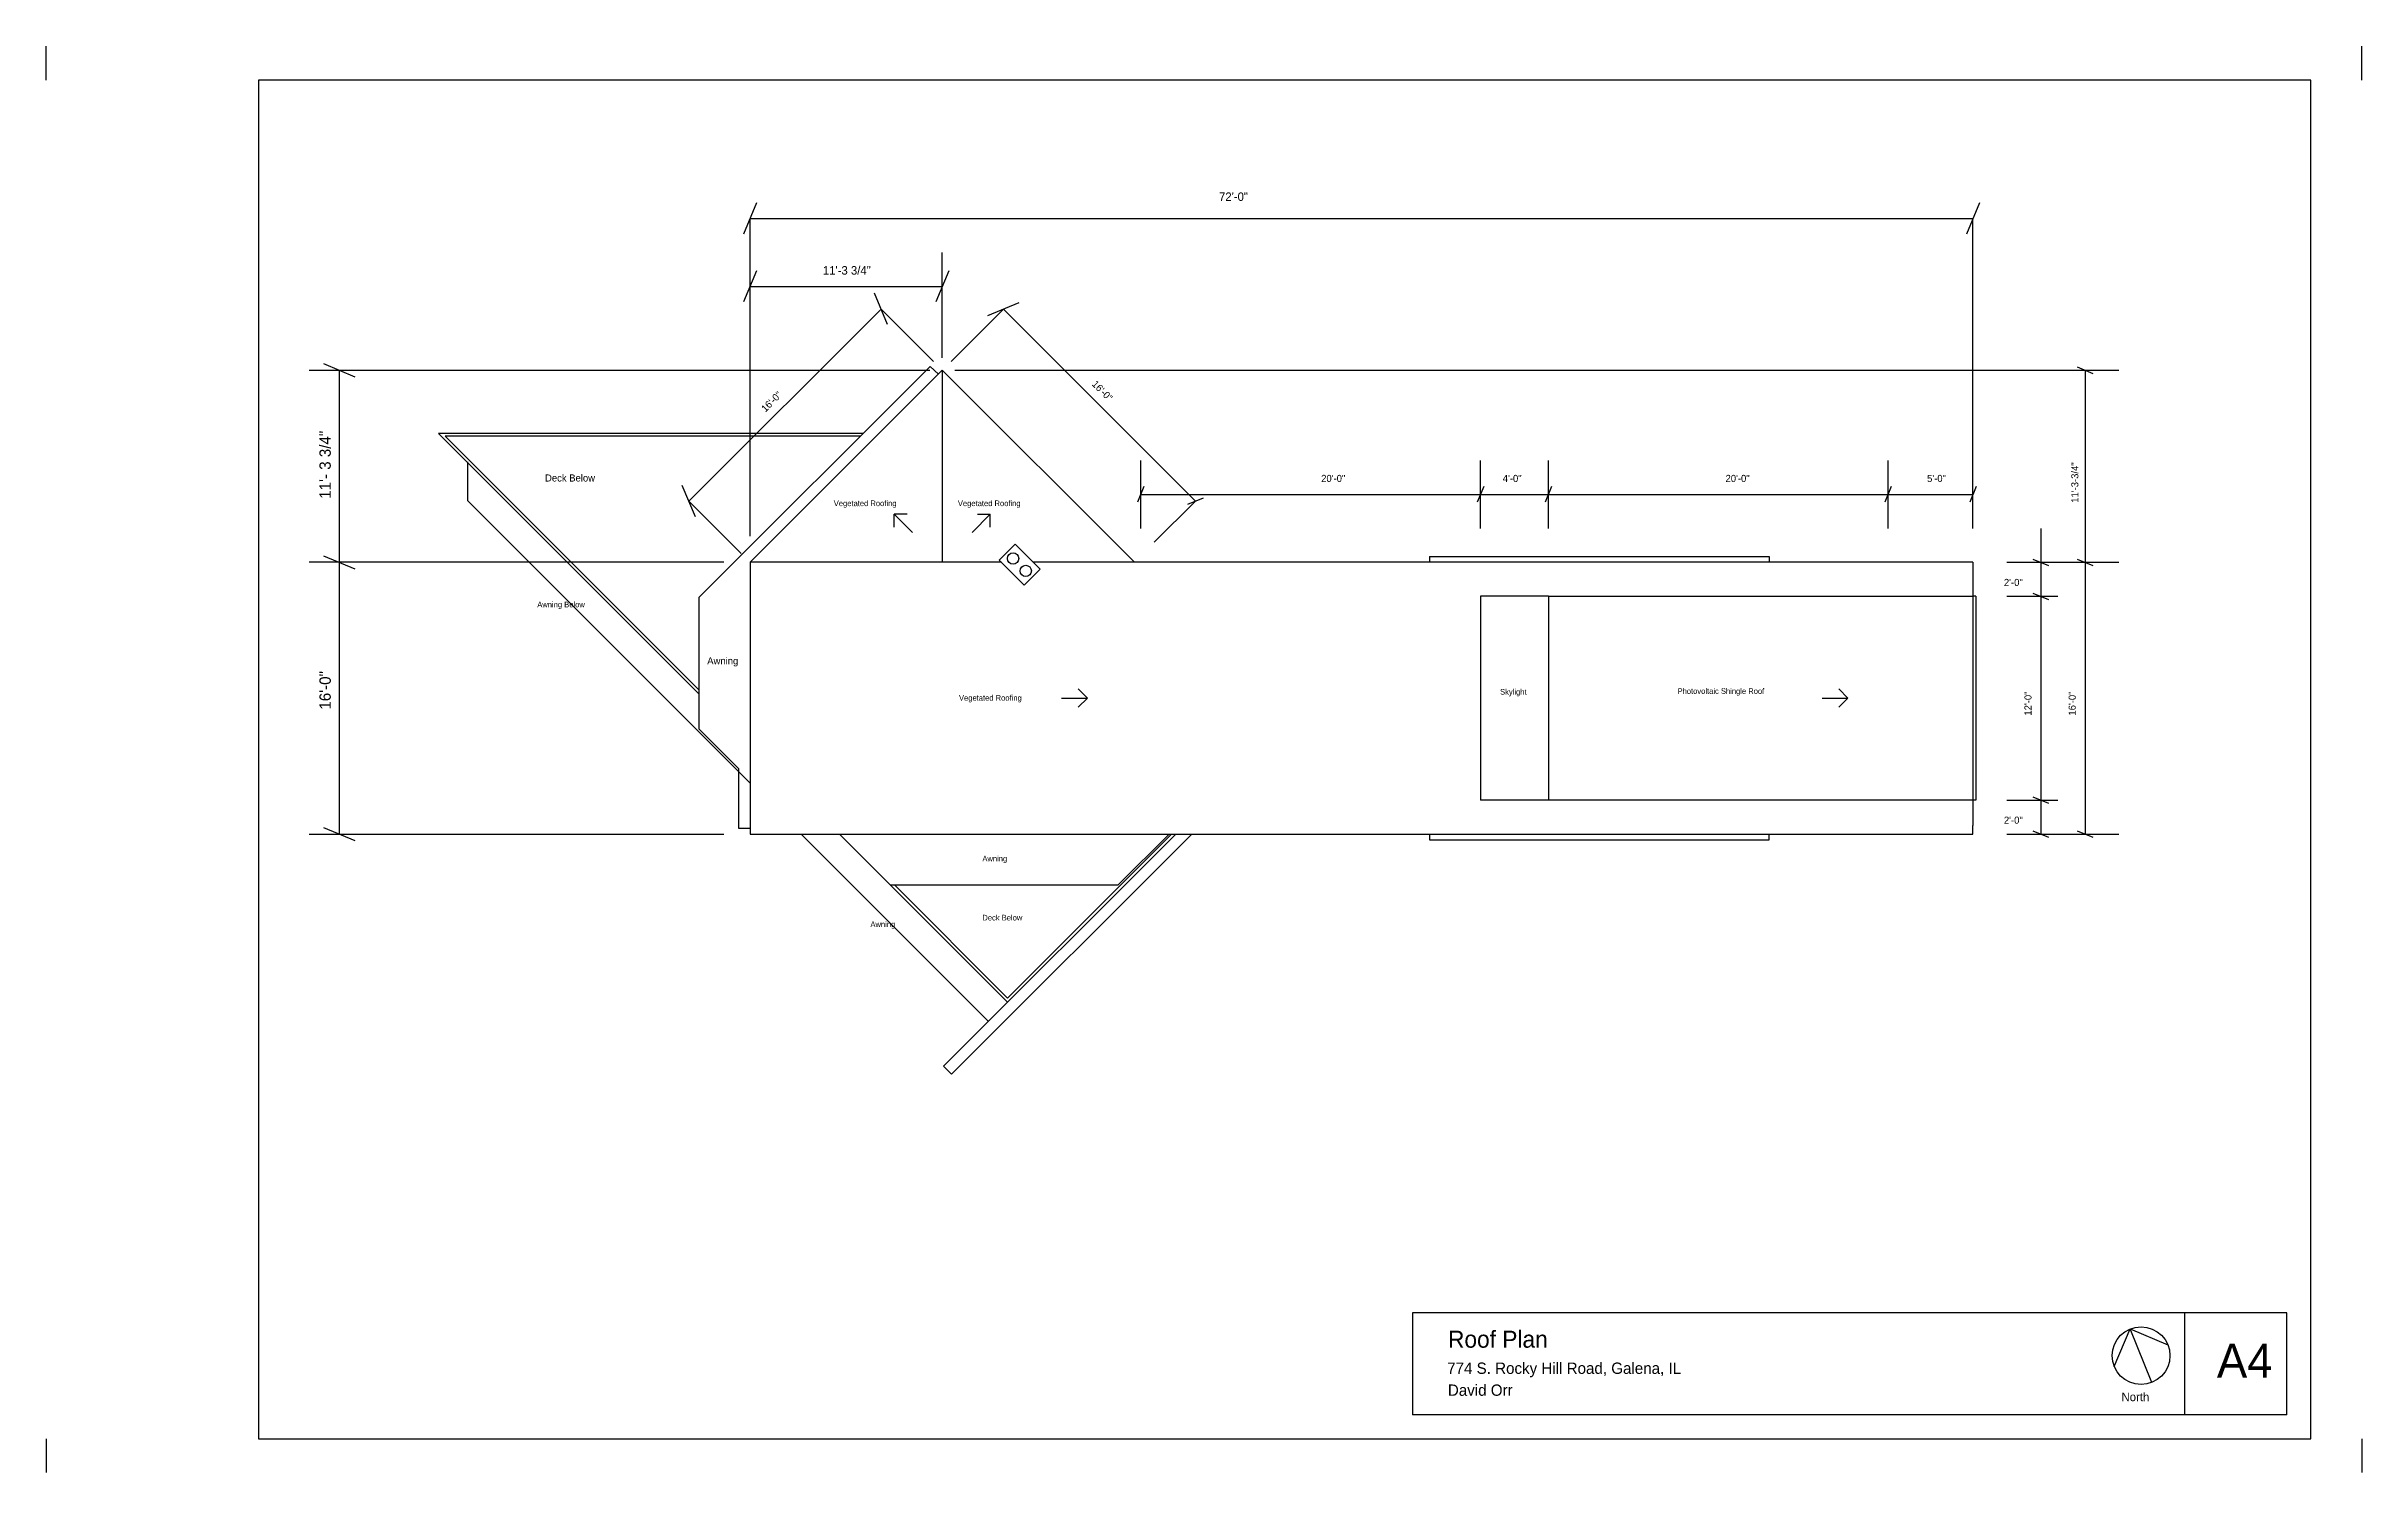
# Model space of a CAD drawing. Header units: inches. Extents: x -9330 to -3694, y -1744 to 4421.
# Drawn here: x -5673 to -4037, y 2093 to 3101 of the extents above; entities that cross this region are included whole.
import ezdxf

# ---------------------------------------------------------------- set-up
doc = ezdxf.new("R2010")
doc.units = ezdxf.units.IN
doc.header["$LTSCALE"] = 64
doc.header["$MEASUREMENT"] = 0
doc.linetypes.add('ACAD_ISO02W100', pattern=[15, 12, -3])
doc.layers.get('0').update_dxf_attribs({"color": 253})
for name, color, linetype in [('A-roof', 253, 'Continuous'), ('A-soffit', 251, 'ACAD_ISO02W100'), ('A-text', 254, 'Continuous'), ('A-walls', 7, 'Continuous'), ('border', 7, 'Continuous'), ('construction', 172, 'Continuous'), ('dimensions', 252, 'Continuous')]:
    doc.layers.add(name, color=color, linetype=linetype)

msp = doc.modelspace()

# ---------------------------------------------------------------- linework, layer by layer
for p, q in [((-4089.6, 2205.7), (-4707.4, 2205.7)), ((-4707.4, 2205.7), (-4707.4, 2133.7)), ((-4161.6, 2133.7), (-4161.6, 2205.7)), ((-4089.6, 2133.7), (-4089.6, 2205.7)), ((-4089.6, 2133.7), (-4707.4, 2133.7))]:
    msp.add_line(p, q)
at = {"layer": 'A-roof'}
for p, q in [((-5039.6, 2871.9), (-5039.6, 2736.1)), ((-5375.1, 2807), (-5375.1, 2779.9)), ((-5175.3, 2580.1), (-5375.1, 2779.9)), ((-5060.6, 2757.2), (-5073.5, 2770.1)), ((-5073.5, 2760.9), (-5073.5, 2770.1)), ((-5064.4, 2770.1), (-5073.5, 2770.1)), ((-5018.5, 2757.2), (-5005.6, 2770.1)), ((-5014.7, 2770.1), (-5005.6, 2770.1)), ((-5005.6, 2760.9), (-5005.6, 2770.1)), ((-4611.3, 2712.1), (-4659.3, 2712.1)), ((-4659.3, 2712.1), (-4659.3, 2568.1)), ((-4611.3, 2712.1), (-4611.3, 2568.1)), ((-4955.2, 2640.1), (-4937, 2640.1)), ((-4943.4, 2646.6), (-4937, 2640.1)), ((-4943.4, 2633.7), (-4937, 2640.1)), ((-4417.9, 2640.1), (-4399.7, 2640.1)), ((-4406.1, 2646.6), (-4399.7, 2640.1)), ((-4406.1, 2633.7), (-4399.7, 2640.1)), ((-4611.3, 2568.1), (-4659.3, 2568.1))]:
    msp.add_line(p, q, dxfattribs=at)
at = {"layer": 'A-roof', "color": 251}
for p, q in [((-4695.3, 2740.1), (-4455.3, 2740.1)), ((-4695.3, 2540.1), (-4455.3, 2540.1))]:
    msp.add_line(p, q, dxfattribs=at)
at = {"layer": 'A-roof', "color": 252}
for p, q in [((-4611.3, 2712.1), (-4311.3, 2712.1)), ((-4311.3, 2568.1), (-4611.3, 2568.1))]:
    msp.add_line(p, q, dxfattribs=at)
at = {"layer": 'A-roof', "color": 253}
for p in [(-4879.3, 2544.1), (-5076.2, 2508.1)]:
    msp.add_line(p, (-4915.3, 2508.1), dxfattribs=at)
at = {"layer": 'A-soffit', "color": 251}
for p, q in [((-4695.3, 2740.1), (-4695.3, 2736.1)), ((-4455.3, 2740.1), (-4455.3, 2736.1)), ((-4695.3, 2544.1), (-4695.3, 2540.1)), ((-4455.3, 2540.1), (-4455.3, 2544.1))]:
    msp.add_line(p, q, dxfattribs=at)
at = {"layer": 'A-walls', "color": 253}
for p, q in [((-5048, 2874.6), (-5211.3, 2711.5)), ((-5042.3, 2869), (-5048, 2874.6)), ((-5211.3, 2618.1), (-5211.3, 2711.5)), ((-5183.3, 2590.1), (-5211.3, 2618.1)), ((-5183.3, 2548.1), (-5183.3, 2590.1)), ((-5175.3, 2548.1), (-5183.3, 2548.1)), ((-4993.4, 2425.3), (-5112.2, 2544.1)), ((-5038.7, 2380.1), (-4874.6, 2544.1)), ((-4863.3, 2544.1), (-5033, 2374.4)), ((-4993.4, 2428.2), (-4877.5, 2544.1)), ((-4993.4, 2428.2), (-5073.4, 2508.1)), ((-5038.7, 2380.1), (-5033, 2374.4))]:
    msp.add_line(p, q, dxfattribs=at)
at = {"layer": 'A-walls'}
for p, q in [((-5039.6, 2871.9), (-5175.3, 2736.1)), ((-5039.6, 2871.9), (-4903.8, 2736.1)), ((-4988.1, 2749), (-4999.4, 2737.7)), ((-4988.1, 2749), (-4970.4, 2731.3)), ((-5175.3, 2736.1), (-5175.3, 2544.1)), ((-4997.8, 2736.1), (-5175.3, 2736.1)), ((-4981.7, 2720), (-4999.4, 2737.7)), ((-4695.3, 2736.1), (-4975.2, 2736.1)), ((-4311.3, 2736.1), (-4695.3, 2736.1)), ((-4311.3, 2736.1), (-4311.3, 2550.1)), ((-4970.4, 2731.3), (-4981.7, 2720)), ((-5175.3, 2544.1), (-4695.3, 2544.1)), ((-4695.3, 2544.1), (-4311.3, 2544.1)), ((-4311.3, 2544.1), (-4311.3, 2550.1))]:
    msp.add_line(p, q, dxfattribs=at)
at = {"layer": 'A-walls', "color": 252}
for p, q in [((-5211.3, 2643), (-5395.5, 2827.2)), ((-5095.4, 2827.2), (-5395.5, 2827.2)), ((-5211.3, 2645.8), (-5390.7, 2825.2)), ((-5097.4, 2825.2), (-5390.7, 2825.2)), ((-5139.3, 2544.1), (-5007, 2411.8))]:
    msp.add_line(p, q, dxfattribs=at)
at = {"layer": 'A-walls', "color": 251}
for p, q in [((-4309.3, 2712.1), (-4311.3, 2712.1)), ((-4309.3, 2712.1), (-4309.3, 2568.1)), ((-4309.3, 2568.1), (-4311.3, 2568.1))]:
    msp.add_line(p, q, dxfattribs=at)
at = {"layer": 'A-walls'}
for centre in [(-4989.5, 2738.8), (-4980.6, 2730)]:
    msp.add_circle(centre, 4, dxfattribs=at)
at = {"layer": 'border'}
for p, q in [((-4211.4, 2167.9), (-4200.2, 2194.4)), ((-4211.4, 2167.9), (-4200.2, 2194.4)), ((-4200.2, 2194.4), (-4173.7, 2183.1)), ((-4184.9, 2156.6), (-4200.2, 2194.4)), ((-4200.2, 2194.4), (-4173.7, 2183.1)), ((-4184.9, 2156.6), (-4200.2, 2194.4))]:
    msp.add_line(p, q, dxfattribs=at)
msp.add_lwpolyline([(-5522.6, 3076.8), (-5522.6, 2116.8), (-4072.6, 2116.8), (-4072.6, 3076.8), (-5522.6, 3076.8)], close=True, dxfattribs=at)
at = {"layer": 'construction'}
for p, q in [((-5672.6, 3076.8), (-5672.6, 3100.8)), ((-4036.6, 3076.8), (-4036.6, 3100.8)), ((-5672.6, 2116.8), (-5672.6, 2092.8)), ((-4036.6, 2116.8), (-4036.6, 2092.8))]:
    msp.add_line(p, q, dxfattribs=at)
at = {"layer": 'dimensions'}
for p, q in [((-5170.7, 2990.2), (-5179.9, 2968.1)), ((-5175.3, 2979.1, -10845.7), (-4311.3, 2979.1, -10845.7)), ((-5175.3, 2754.7), (-5175.3, 2979.1)), ((-4306.7, 2990.2, -10845.7), (-4315.9, 2968.1, -10845.7)), ((-4311.3, 2760.1, -10845.7), (-4311.3, 2979.1, -10845.7)), ((-5039.6, 2880.7), (-5039.6, 2955.1)), ((-5170.7, 2942.2), (-5179.9, 2920.1)), ((-5175.3, 2931.1, -10845.7), (-5039.6, 2931.1, -10845.7)), ((-5035, 2942.2), (-5044.2, 2920.1)), ((-5082.8, 2915.1), (-5218.6, 2779.4)), ((-5078.2, 2904.1), (-5087.4, 2926.2)), ((-5045.8, 2878.1), (-5082.8, 2915.1)), ((-5033.3, 2878.1), (-4996.3, 2915.1)), ((-5007.4, 2910.5), (-4985.2, 2919.7)), ((-4860.5, 2779.4), (-4996.3, 2915.1)), ((-5486.9, 2871.9, -11398.3), (-5048.4, 2871.9, 0)), ((-5476.7, 2876.5, -10845.7), (-5454.6, 2867.3, -10845.7)), ((-5465.7, 2871.9, -10845.7), (-5465.7, 2544.1, -10845.7)), ((-5030.7, 2871.9, -10845.7), (-4208.1, 2871.9, -10845.7)), ((-4237.6, 2874.2, -10845.7), (-4226.6, 2869.6, -10845.7)), ((-4232.1, 2871.9, -10845.7), (-4232.1, 2544.1, -10845.7)), ((-4899.3, 2760.1, -10845.7), (-4899.3, 2808.1, -10845.7)), ((-4659.3, 2760.1, -10845.7), (-4659.3, 2808.1, -10845.7)), ((-4611.3, 2760.1, -10845.7), (-4611.3, 2808.1, -10845.7)), ((-4371.3, 2760.1, -10845.7), (-4371.3, 2808.1, -10845.7)), ((-5214, 2768.3), (-5223.2, 2790.5)), ((-4897, 2789.7), (-4901.6, 2778.6)), ((-4899.3, 2784.1), (-4311.3, 2784.1)), ((-4866.1, 2777.1), (-4855, 2781.7)), ((-4657, 2789.7), (-4661.6, 2778.6)), ((-4609, 2789.7), (-4613.6, 2778.6)), ((-4369, 2789.7), (-4373.6, 2778.6)), ((-4309, 2789.7), (-4313.6, 2778.6)), ((-5181.6, 2742.4), (-5218.6, 2779.4)), ((-4889.7, 2750.3), (-4860.5, 2779.4)), ((-4263.3, 2760.1, -10845.7), (-4263.3, 2544.1, -10845.7)), ((-5193.9, 2736.1), (-5486.9, 2736.1, -11694.4)), ((-5476.7, 2740.7, -10845.7), (-5454.6, 2731.5, -10845.7)), ((-4287.3, 2736.1, -10845.7), (-4208.1, 2736.1, -10845.7)), ((-4268.9, 2738.4, -10845.7), (-4257.8, 2733.8, -10845.7)), ((-4237.6, 2738.4, -10845.7), (-4226.6, 2733.8, -10845.7)), ((-4287.3, 2712.1, -10845.7), (-4251.3, 2712.1, -10845.7)), ((-4268.9, 2714.4, -10845.7), (-4257.8, 2709.8, -10845.7)), ((-4268.9, 2570.4, -10845.7), (-4257.8, 2565.8, -10845.7)), ((-4287.3, 2568.1, -10845.7), (-4251.3, 2568.1, -10845.7)), ((-5486.9, 2544.1, -20735.9), (-5193.9, 2544.1, -10845.7)), ((-5476.7, 2548.7, -10845.7), (-5454.6, 2539.5, -10845.7)), ((-4287.3, 2544.1, -10845.7), (-4208.1, 2544.1, -10845.7)), ((-4268.9, 2546.4, -10845.7), (-4257.8, 2541.8, -10845.7)), ((-4237.6, 2546.4, -10845.7), (-4226.6, 2541.8, -10845.7))]:
    msp.add_line(p, q, dxfattribs=at)
msp.add_circle((-4192.5, 2175.5), 20.4, dxfattribs=at)

# ---------------------------------------------------------------- texts
at = {"layer": 'A-text', "color": 253}
for s, height, p in [('Deck Below', 5, (-5320.2, 2793.2)), ('Awning Below', 4, (-5325.7, 2704.3, 0)), ('Awning', 5, (-5205.6, 2664)), ('Awning', 4, (-5011.2, 2524.7)), ('Deck Below', 4, (-5011.2, 2483)), ('Awning', 4, (-5090.3, 2478.3))]:
    msp.add_text(s, height=height, dxfattribs=at).set_placement(p)
at = {"layer": 'A-text', "color": 7}
for s, p in [('Vegetated Roofing', (-5116.2, 2775.8)), ('Vegetated Roofing', (-5028.5, 2775.8)), ('Vegetated Roofing', (-5027.7, 2638.3)), ('Skylight', (-4645.4, 2642.6)), ('Photovoltaic Shingle Roof', (-4520, 2643.1))]:
    msp.add_text(s, height=4, dxfattribs=at).set_placement(p)
at = {"layer": 'construction', "color": 7}
for s, height, p in [('Roof Plan', 12, (-4682.2, 2181.1, -15993.3)), ('A4', 24, (-4138.9, 2160, -15993.3)), ('774 S. Rocky Hill Road, Galena, IL', 8, (-4682.8, 2162.6, -15993.3)), ('David Orr', 8, (-4682.3, 2147.1, -15993.3)), ('North', 6, (-4206.3, 2143.3, -15993.3))]:
    msp.add_text(s, height=height, dxfattribs=at).set_placement(p)
at = {"layer": 'dimensions'}
for s, height, p in [('72\'-0"', 6, (-4844, 2991.5, -15993.3)), ('11\'-3 3/4"', 6, (-5123.9, 2939.4, -15993.3)), ('20\'-0"', 5, (-4771.8, 2792.9, -26839)), ('4\'-0"', 5, (-4643.5, 2792.9, -26839)), ('20\'-0"', 5, (-4486.1, 2792.9, -26839)), ('5\'-0"', 5, (-4343.7, 2792.9, -26839)), ('2\'-0"', 5, (-4289.4, 2719.4, -26839)), ('2\'-0"', 5, (-4289.4, 2551.4, -26839))]:
    msp.add_text(s, height=height, dxfattribs=at).set_placement(p)
for s, height, rotation, p in [('16\'-0"', 5, 315, (-4934.2, 2861.6, -15993.3)), ('16\'-0"', 5, 45, (-5164.5, 2841.9, -15993.3)), ('11\'- 3 3/4"', 8, 90, (-5471.6, 2781, -15993.3)), ('11\'-3-3/4"', 5, 90, (-4236.8, 2778.2, -15993.3)), ('16\'-0"', 8, 90, (-5471.6, 2632, -15993.3)), ('12\'-0"', 5, 90, (-4269.9, 2627.8, -26839)), ('16\'-0"', 5, 90, (-4238.7, 2627.8, -26839))]:
    msp.add_text(s, height=height, rotation=rotation, dxfattribs=at).set_placement(p)

doc.saveas('drawing.dxf')
